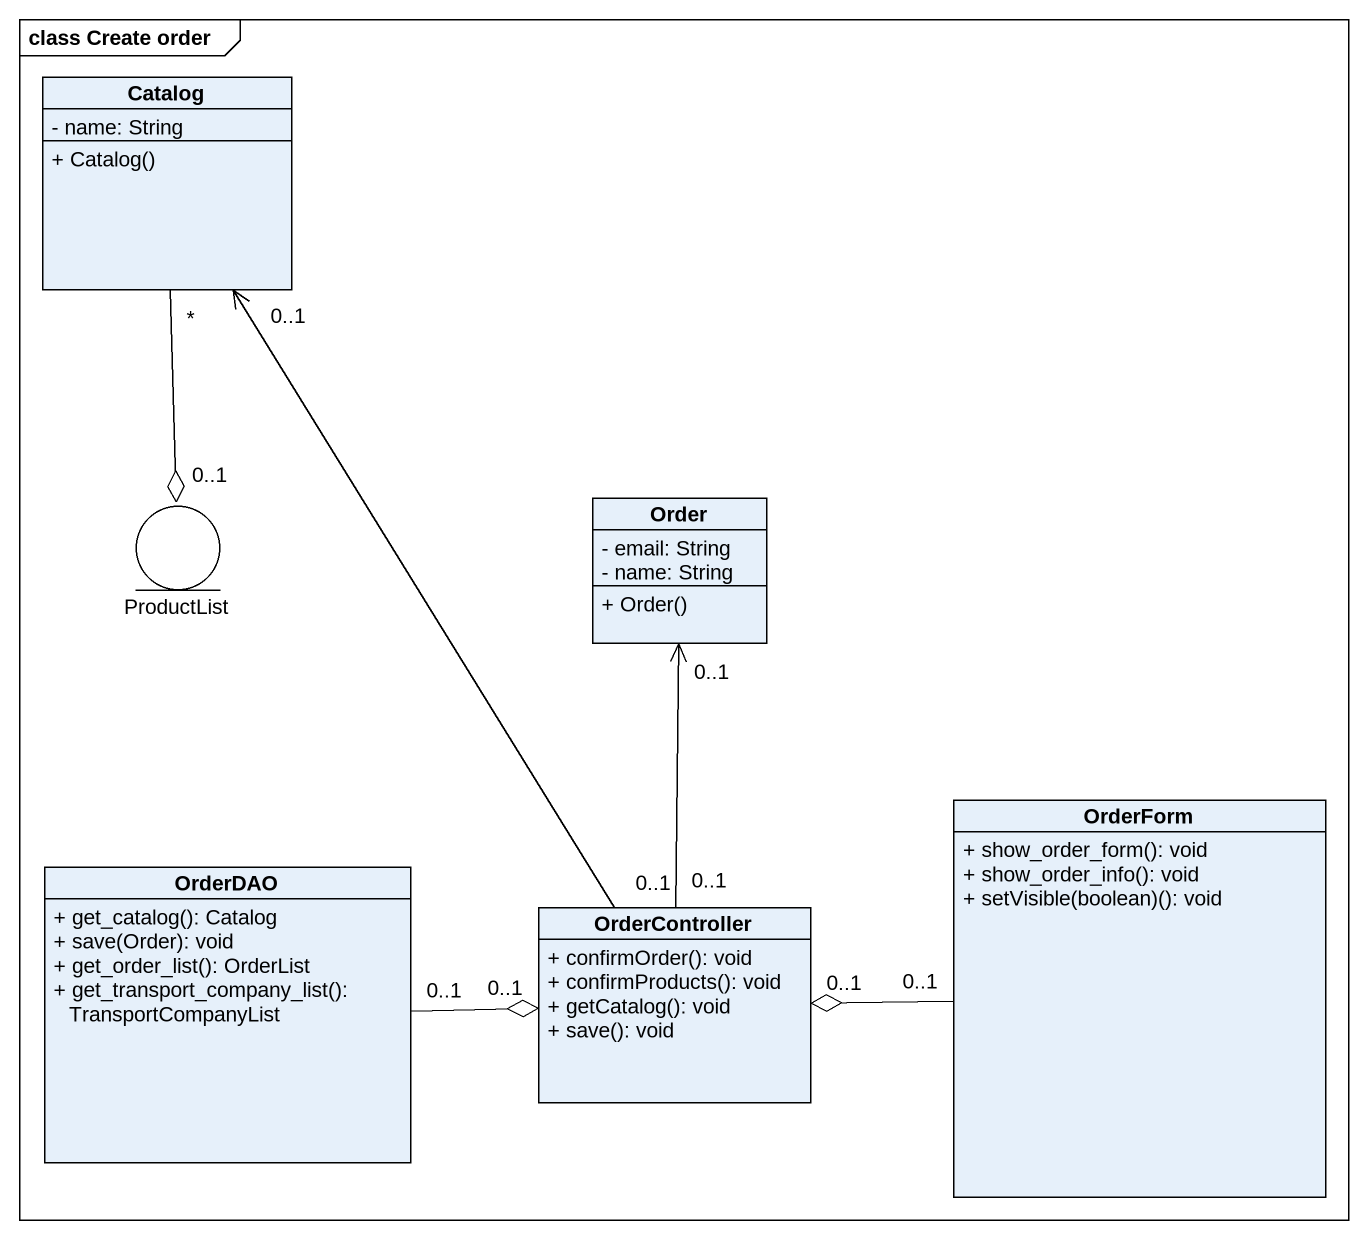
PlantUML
@startuml
mainframe class Create order
allowmixing
hide circle
hide empty members
skinparam classAttributeIconSize 0
class Catalog {
  - name: String
  + Catalog()
}
entity ProductList
class Order {
  - email: String
  - name: String
  + Order()
}
class OrderDAO {
  + get_catalog(): Catalog
  + save(Order): void
  + get_order_list(): OrderList
  + get_transport_company_list(): TransportCompanyList
}
class OrderForm {
  + show_order_form(): void
  + show_order_info(): void
  + setVisible(boolean)(): void
}
class OrderController {
  + confirmOrder(): void
  + confirmProducts(): void
  + getCatalog(): void
  + save(): void
}
Catalog "*" --o "0..1" ProductList
OrderDAO "0..1" -right-o "0..1" OrderController
OrderForm "0..1" -left-o "0..1" OrderController
OrderController "0..1" -up-> "0..1" Catalog
OrderController "0..1" -up-> "0..1" Order
@enduml
